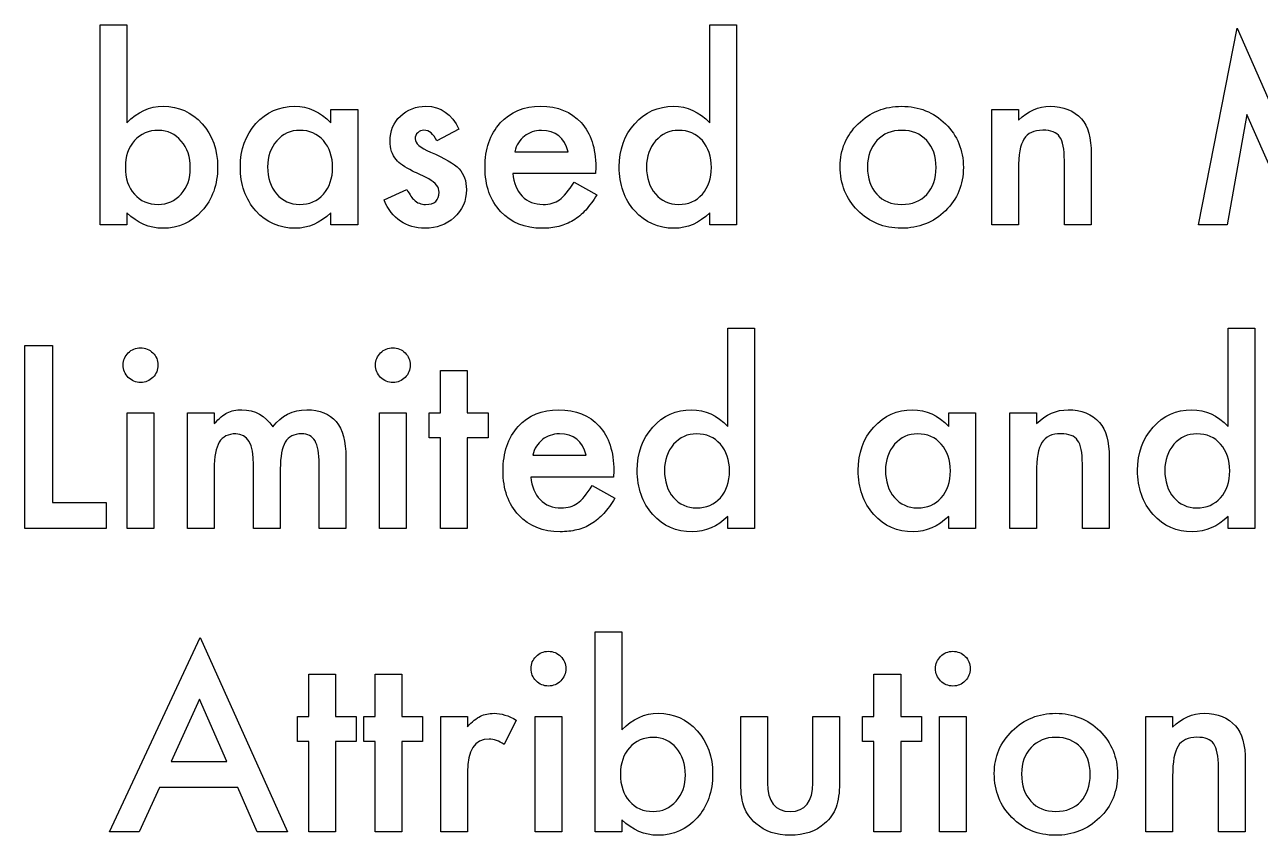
# Model space of a CAD drawing. Extents: x 38 to 923, y 6 to 515.
# Drawn here: x 606.4 to 687.8, y 461.2 to 514.6 of the extents above; entities that cross this region are included whole.
import ezdxf

# ---------------------------------------------------------------- set-up
doc = ezdxf.new("R2010")
doc.units = 0
doc.layers.add('MeArm1.0', color=7, linetype='CONTINUOUS')

msp = doc.modelspace()

# ---------------------------------------------------------------- linework, layer by layer
at = {"layer": 'MeArm1.0', "color": 7}
for points in [[(613.1134, 502.24329), (613.1134, 501.44641), (611.35559, 501.44641), (611.35559, 514.64172), (613.1134, 514.64172)], [(613.1134, 514.64172), (613.1134, 508.17297)], [(651.52747, 514.64172), (653.29309, 514.64172), (653.29309, 501.44641), (651.52747, 501.44641), (651.52747, 502.24329)], [(651.52747, 508.17297), (651.52747, 514.64172)], [(683.7384, 501.44641), (686.27747, 514.41516), (690.41809, 505.04016), (694.70715, 514.41516), (696.9884, 501.44641), (695.12122, 501.44641), (693.95715, 508.72766), (690.38684, 500.89172), (686.91809, 508.73547), (685.62122, 501.44641), (683.7384, 501.44641)], [(626.55872, 509.05579), (628.32434, 509.05579), (628.32434, 501.44641), (626.55872, 501.44641), (626.55872, 502.24329)], [(626.55872, 508.17297), (626.55872, 509.05579)], [(670.10559, 509.05579), (671.87122, 509.05579), (671.87122, 508.35266)], [(671.87122, 505.11829), (671.87122, 501.44641), (670.10559, 501.44641), (670.10559, 509.05579)], [(634.99622, 507.75891), (633.54309, 506.98547)], [(638.6679, 506.27454), (642.19915, 506.27454)], [(676.66028, 506.11047), (676.66028, 501.44641), (674.89465, 501.44641), (674.89465, 505.69641)], [(644.01184, 505.2511), (644.00384, 504.83704)], [(644.00403, 504.83704), (638.5509, 504.83704)], [(642.58997, 504.26672), (644.07434, 503.4386)], [(630.05872, 503.09485), (631.55872, 503.79016)], [(652.71497, 494.64172), (654.48059, 494.64172), (654.48059, 481.44641), (652.71497, 481.44641), (652.71497, 482.24329)], [(652.71497, 488.17297), (652.71497, 494.64172)], [(685.68372, 494.64172), (687.44934, 494.64172), (687.44934, 481.44641), (685.68372, 481.44641), (685.68372, 482.24329)], [(685.68372, 488.17297), (685.68372, 494.64172)], [(608.19934, 493.50891), (608.19934, 483.15735), (611.74622, 483.15735), (611.74622, 481.44641), (606.37903, 481.44641), (606.37903, 493.50891), (608.19934, 493.50891)], [(635.54309, 487.41516), (635.54309, 481.44641), (633.78528, 481.44641), (633.78528, 487.41516), (633.03528, 487.41516), (633.03528, 489.05579), (633.78528, 489.05579), (633.78528, 491.84485), (635.54309, 491.84485), (635.54309, 489.05579), (636.91028, 489.05579), (636.91028, 487.41516), (635.54309, 487.41516)], [(614.89465, 489.05579), (614.89465, 481.44641), (613.13684, 481.44641), (613.13684, 489.05579), (614.89465, 489.05579)], [(617.10559, 489.05579), (618.8634, 489.05579), (618.8634, 488.35266)], [(618.8634, 485.3761), (618.8634, 481.44641), (617.10559, 481.44641), (617.10559, 489.05579)], [(631.51965, 489.05579), (631.51965, 481.44641), (629.76184, 481.44641), (629.76184, 489.05579), (631.51965, 489.05579)], [(667.27747, 489.05579), (669.04309, 489.05579), (669.04309, 481.44641), (667.27747, 481.44641), (667.27747, 482.24329)], [(667.27747, 488.17297), (667.27747, 489.05579)], [(671.29309, 489.05579), (673.05872, 489.05579), (673.05872, 488.35266)], [(673.05872, 485.11829), (673.05872, 481.44641), (671.29309, 481.44641), (671.29309, 489.05579)], [(627.54309, 486.14954), (627.54309, 481.44641), (625.77747, 481.44641), (625.77747, 485.67297)], [(639.8554, 486.27454), (643.38665, 486.27454)], [(623.22278, 485.3761), (623.22278, 481.44641), (621.45715, 481.44641), (621.45715, 485.64954)], [(677.84778, 486.11047), (677.84778, 481.44641), (676.08215, 481.44641), (676.08215, 485.69641)], [(645.19153, 484.83704), (639.7384, 484.83704)], [(645.19934, 485.2511), (645.19134, 484.83704)], [(643.77747, 484.26672), (645.26184, 483.4386)], [(620.43372, 464.3761), (615.26965, 464.3761), (613.9259, 461.44641), (611.96497, 461.44641), (617.93372, 474.26672), (623.69153, 461.44641), (621.69934, 461.44641), (620.43372, 464.3761)], [(645.7384, 462.24329), (645.7384, 461.44641), (643.98059, 461.44641), (643.98059, 474.64172), (645.7384, 474.64172)], [(645.7384, 474.64172), (645.7384, 468.17297)], [(626.85559, 467.41516), (626.85559, 461.44641), (625.09778, 461.44641), (625.09778, 467.41516), (624.34778, 467.41516), (624.34778, 469.05579), (625.09778, 469.05579), (625.09778, 471.84485), (626.85559, 471.84485), (626.85559, 469.05579), (628.22278, 469.05579), (628.22278, 467.41516), (626.85559, 467.41516)], [(631.23059, 467.41516), (631.23059, 461.44641), (629.47278, 461.44641), (629.47278, 467.41516), (628.72278, 467.41516), (628.72278, 469.05579), (629.47278, 469.05579), (629.47278, 471.84485), (631.23059, 471.84485), (631.23059, 469.05579), (632.59778, 469.05579), (632.59778, 467.41516), (631.23059, 467.41516)], [(664.10559, 467.41516), (664.10559, 461.44641), (662.34778, 461.44641), (662.34778, 467.41516), (661.59778, 467.41516), (661.59778, 469.05579), (662.34778, 469.05579), (662.34778, 471.84485), (664.10559, 471.84485), (664.10559, 469.05579), (665.47278, 469.05579), (665.47278, 467.41516), (664.10559, 467.41516)], [(619.69153, 466.08704), (617.90247, 470.1886), (616.02747, 466.08704), (619.69153, 466.08704)], [(633.79309, 469.05579), (635.5509, 469.05579), (635.5509, 468.3761)], [(635.5509, 465.39172), (635.5509, 461.44641), (633.79309, 461.44641), (633.79309, 469.05579)], [(641.76965, 469.05579), (641.76965, 461.44641), (640.01184, 461.44641), (640.01184, 469.05579), (641.76965, 469.05579)], [(653.57434, 464.64954), (653.57434, 469.05579), (655.33215, 469.05579)], [(655.33215, 469.05579), (655.33215, 464.6886)], [(658.31653, 464.6886), (658.31653, 469.05579), (660.07434, 469.05579), (660.07434, 464.64954)], [(668.4259, 469.05579), (668.4259, 461.44641), (666.66809, 461.44641), (666.66809, 469.05579), (668.4259, 469.05579)], [(680.26184, 469.05579), (682.02747, 469.05579), (682.02747, 468.35266)], [(682.02747, 465.11829), (682.02747, 461.44641), (680.26184, 461.44641), (680.26184, 469.05579)], [(638.76965, 468.8136), (637.96497, 467.20422)], [(686.81653, 466.11047), (686.81653, 461.44641), (685.0509, 461.44641), (685.0509, 465.69641)]]:
    msp.add_lwpolyline(points, dxfattribs=at)
for points in [[(613.1134, 508.17297), (613.81652, 508.90213), (614.6134, 509.26672), (615.50403, 509.26672)], [(615.50403, 509.26672), (616.53006, 509.26672), (617.38423, 508.8839), (618.06653, 508.11829)], [(621.6134, 508.1261), (622.29569, 508.88651), (623.14986, 509.26672), (624.1759, 509.26672)], [(624.1759, 509.26672), (625.06131, 509.26672), (625.85558, 508.90213), (626.55872, 508.17297)], [(631.13684, 508.61829), (631.60038, 509.05057), (632.16288, 509.26672), (632.82434, 509.26672)], [(632.82434, 509.26672), (633.79829, 509.26672), (634.52225, 508.76411), (634.99622, 507.75891)], [(637.71497, 508.16516), (638.38684, 508.89953), (639.27746, 509.26672), (640.38684, 509.26672)], [(640.38684, 509.26672), (641.50663, 509.26672), (642.39204, 508.90995), (643.04309, 508.19641)], [(646.58215, 508.11829), (647.25923, 508.8839), (648.1108, 509.26672), (649.13684, 509.26672)], [(649.13684, 509.26672), (650.02746, 509.26672), (650.82433, 508.90213), (651.52747, 508.17297)], [(661.3009, 508.11047), (662.08736, 508.8813), (663.04569, 509.26672), (664.1759, 509.26672)], [(664.1759, 509.26672), (665.31131, 509.26672), (666.27485, 508.8787), (667.06653, 508.10266)], [(671.87122, 508.35266), (672.4858, 508.96203), (673.1785, 509.26672), (673.94934, 509.26672)], [(673.94934, 509.26672), (674.83475, 509.26672), (675.52486, 508.98807), (676.01965, 508.43079)], [(618.06653, 508.11829), (618.74881, 507.35786), (619.08996, 506.40995), (619.08997, 505.27454)], [(620.58997, 505.27454), (620.58997, 506.41516), (620.93111, 507.36568), (621.6134, 508.1261)], [(630.45715, 506.97766), (630.45715, 507.63911), (630.68371, 508.18599), (631.13684, 508.61829)], [(636.71497, 505.24329), (636.71497, 506.44641), (637.0483, 507.42036), (637.71497, 508.16516)], [(643.04309, 508.19641), (643.68892, 507.48807), (644.01183, 506.5063), (644.01184, 505.2511)], [(645.55872, 505.27454), (645.55872, 506.40995), (645.89986, 507.35786), (646.58215, 508.11829)], [(660.12122, 505.30579), (660.12122, 506.40474), (660.51444, 507.33963), (661.3009, 508.11047)], [(667.06653, 508.10266), (667.84777, 507.32661), (668.23839, 506.37349), (668.2384, 505.24329)], [(676.01965, 508.43079), (676.44673, 507.95682), (676.66027, 507.18338), (676.66028, 506.11047)], [(615.19153, 507.68079), (614.54569, 507.68078), (614.01965, 507.45422), (613.6134, 507.0011)], [(616.69934, 506.97766), (616.29829, 507.44641), (615.79569, 507.68078), (615.19153, 507.68079)], [(624.50403, 507.68079), (623.89986, 507.68078), (623.39465, 507.45161), (622.9884, 506.99329)], [(626.06653, 507.0011), (625.66548, 507.45422), (625.14465, 507.68078), (624.50403, 507.68079)], [(632.27747, 507.52454), (632.16288, 507.42036), (632.10559, 507.28495), (632.10559, 507.11829)], [(632.69153, 507.6886), (632.53007, 507.68859), (632.39205, 507.6339), (632.27747, 507.52454)], [(633.54309, 506.98547), (633.31392, 507.45422), (633.03007, 507.68859), (632.69153, 507.6886)], [(639.30853, 507.29797), (639.15748, 507.17818), (639.02727, 507.03234), (638.9179, 506.86047)], [(639.82415, 507.57922), (639.63665, 507.51672), (639.46477, 507.42297), (639.30853, 507.29797)], [(640.42571, 507.68079), (640.21217, 507.68078), (640.01165, 507.64689), (639.82415, 507.57922)], [(642.19915, 506.27454), (641.95435, 507.21203), (641.36321, 507.68078), (640.42571, 507.68079)], [(649.47278, 507.68079), (648.86861, 507.68078), (648.3634, 507.45161), (647.95715, 506.99329)], [(651.03528, 507.0011), (650.63423, 507.45422), (650.1134, 507.68078), (649.47278, 507.68079)], [(664.1759, 507.68084), (663.50402, 507.68083), (662.95975, 507.45687), (662.54309, 507.00896)], [(665.82434, 507.00896), (665.40767, 507.45687), (664.85819, 507.68083), (664.1759, 507.68084)], [(673.47278, 507.6886), (672.88944, 507.68859), (672.47538, 507.49588), (672.23059, 507.11047)], [(674.58215, 507.2511), (674.37902, 507.54276), (674.00923, 507.68859), (673.47278, 507.6886)], [(613.6134, 507.0011), (613.21236, 506.55318), (613.01184, 505.96984), (613.01184, 505.2511)], [(617.29309, 505.19641), (617.29308, 505.92557), (617.09517, 506.51932), (616.69934, 506.97766)], [(622.9884, 506.99329), (622.58736, 506.52974), (622.38684, 505.95682), (622.38684, 505.27454)], [(626.66809, 505.23547), (626.66808, 505.94901), (626.46756, 506.53755), (626.06653, 507.0011)], [(630.85559, 505.7511), (630.58996, 506.0688), (630.45715, 506.47766), (630.45715, 506.97766)], [(632.10559, 507.11829), (632.10559, 506.82661), (632.44413, 506.53755), (633.12122, 506.2511)], [(638.9179, 506.86047), (638.80852, 506.68859), (638.72519, 506.49328), (638.6679, 506.27454)], [(647.95715, 506.99329), (647.55611, 506.52974), (647.35559, 505.95682), (647.35559, 505.27454)], [(651.63684, 505.23547), (651.63683, 505.94901), (651.43631, 506.53755), (651.03528, 507.0011)], [(662.54309, 507.00896), (662.12642, 506.56104), (661.91809, 505.98291), (661.91809, 505.27459)], [(666.44153, 505.23552), (666.44152, 505.9751), (666.23579, 506.56625), (665.82434, 507.00896)], [(672.23059, 507.11047), (671.991, 506.73026), (671.87121, 506.0662), (671.87122, 505.11829)], [(674.89465, 505.69641), (674.89465, 506.44641), (674.79048, 506.96463), (674.58215, 507.2511)], [(631.93372, 505.0011), (631.4233, 505.25109), (631.06392, 505.50109), (630.85559, 505.7511)], [(633.12122, 506.2511), (634.0535, 505.85005), (634.68111, 505.48026), (635.00403, 505.14172)], [(613.01184, 505.2511), (613.01184, 504.51151), (613.20975, 503.92037), (613.60559, 503.47766)], [(616.68372, 503.47766), (617.08996, 503.93599), (617.29308, 504.50891), (617.29309, 505.19641)], [(619.08997, 505.27454), (619.08996, 504.10266), (618.74621, 503.13391), (618.05872, 502.36829)], [(621.6134, 502.36829), (620.93111, 503.14433), (620.58997, 504.11308), (620.58997, 505.27454)], [(622.38684, 505.27454), (622.38684, 504.54537), (622.58215, 503.95162), (622.97278, 503.49329)], [(626.06653, 503.46985), (626.46756, 503.93339), (626.66808, 504.52193), (626.66809, 505.23547)], [(632.47278, 504.74329), (632.29569, 504.82659), (632.116, 504.91255), (631.93372, 505.0011)], [(635.00403, 505.14172), (635.32694, 504.80318), (635.4884, 504.34745), (635.4884, 503.77454)], [(637.74622, 502.32141), (637.05871, 503.05578), (636.71497, 504.02974), (636.71497, 505.24329)], [(646.58215, 502.36829), (645.89986, 503.14433), (645.55872, 504.11308), (645.55872, 505.27454)], [(647.35559, 505.27454), (647.35559, 504.54537), (647.5509, 503.95162), (647.94153, 503.49329)], [(651.03528, 503.46985), (651.43631, 503.93339), (651.63683, 504.52193), (651.63684, 505.23547)], [(661.27747, 502.39954), (660.50663, 503.17037), (660.12122, 504.13912), (660.12122, 505.30579)], [(661.91809, 505.27459), (661.91809, 504.51417), (662.12121, 503.9126), (662.52747, 503.4699)], [(665.82434, 503.46209), (666.23579, 503.90479), (666.44152, 504.49594), (666.44153, 505.23552)], [(668.2384, 505.24329), (668.23839, 504.10266), (667.84517, 503.14693), (667.05872, 502.3761)], [(633.00403, 504.48547), (632.82694, 504.57397), (632.64986, 504.65995), (632.47278, 504.74329)], [(633.69153, 503.61047), (633.69152, 503.92297), (633.46236, 504.21464), (633.00403, 504.48547)], [(638.5509, 504.83704), (638.5978, 504.21203), (638.8009, 503.71464), (639.16028, 503.34485)], [(641.62903, 503.11047), (641.91027, 503.31881), (642.23058, 503.70422), (642.58997, 504.26672)], [(613.60559, 503.47766), (614.00142, 503.02453), (614.52225, 502.79797), (615.16809, 502.79797)], [(615.16809, 502.79797), (615.77746, 502.79797), (616.28267, 503.02453), (616.68372, 503.47766)], [(622.97278, 503.49329), (623.37382, 503.02974), (623.87902, 502.79797), (624.4884, 502.79797)], [(624.4884, 502.79797), (625.13944, 502.79797), (625.66548, 503.02193), (626.06653, 503.46985)], [(631.55872, 503.79016), (631.76705, 503.42558), (631.9259, 503.19381), (632.03528, 503.09485)], [(632.8009, 502.79797), (633.39465, 502.79797), (633.69152, 503.06881), (633.69153, 503.61047)], [(635.4884, 503.77454), (635.4884, 503.04016), (635.21756, 502.42558), (634.6759, 501.93079)], [(639.16028, 503.34485), (639.51965, 502.98026), (639.98059, 502.79797), (640.54309, 502.79797)], [(644.07434, 503.4386), (643.84517, 503.04797), (643.60298, 502.71203), (643.34778, 502.43079)], [(647.94153, 503.49329), (648.34257, 503.02974), (648.84777, 502.79797), (649.45715, 502.79797)], [(649.45715, 502.79797), (650.10819, 502.79797), (650.63423, 503.02193), (651.03528, 503.46985)], [(662.52747, 503.4699), (662.94413, 503.02198), (663.49361, 502.79802), (664.1759, 502.79802)], [(664.1759, 502.79802), (664.8634, 502.79802), (665.41288, 503.01938), (665.82434, 503.46209)], [(632.76965, 501.22766), (631.49361, 501.22766), (630.58996, 501.85006), (630.05872, 503.09485)], [(632.03528, 503.09485), (632.24882, 502.89693), (632.50403, 502.79797), (632.8009, 502.79797)], [(640.54309, 502.79797), (640.98059, 502.79797), (641.34256, 502.90214), (641.62903, 503.11047)], [(643.34778, 502.43079), (643.09256, 502.15474), (642.81913, 501.92558), (642.52747, 501.74329)], [(664.14465, 501.22766), (663.00402, 501.22766), (662.0483, 501.61829), (661.27747, 502.39954)], [(615.47278, 501.22766), (614.59257, 501.22766), (613.80611, 501.5662), (613.1134, 502.24329)], [(618.05872, 502.36829), (617.37642, 501.60787), (616.51444, 501.22766), (615.47278, 501.22766)], [(624.22278, 501.22766), (623.17069, 501.22766), (622.3009, 501.60787), (621.6134, 502.36829)], [(626.55872, 502.24329), (625.83475, 501.5662), (625.05611, 501.22766), (624.22278, 501.22766)], [(634.6759, 501.93079), (634.14986, 501.46204), (633.51444, 501.22766), (632.76965, 501.22766)], [(640.48059, 501.22766), (639.34517, 501.22766), (638.43371, 501.59224), (637.74622, 502.32141)], [(642.52747, 501.74329), (642.23579, 501.5662), (641.92069, 501.43599), (641.58215, 501.35266)], [(649.1759, 501.22766), (648.13423, 501.22766), (647.26965, 501.60787), (646.58215, 502.36829)], [(651.52747, 502.24329), (650.83475, 501.5662), (650.0509, 501.22766), (649.1759, 501.22766)], [(667.05872, 502.3761), (666.26704, 501.61047), (665.29569, 501.22766), (664.14465, 501.22766)], [(641.58215, 501.35266), (641.24361, 501.26936), (640.87642, 501.22766), (640.48059, 501.22766)], [(612.87122, 492.21985), (612.87121, 492.52713), (612.98319, 492.79275), (613.20715, 493.01672)], [(613.20715, 493.01672), (613.43111, 493.24067), (613.69934, 493.35265), (614.01184, 493.35266)], [(614.01184, 493.35266), (614.32955, 493.35265), (614.60038, 493.24067), (614.82434, 493.01672)], [(614.82434, 493.01672), (615.0483, 492.79796), (615.16028, 492.52973), (615.16028, 492.21204)], [(629.49622, 492.21985), (629.49621, 492.52713), (629.60819, 492.79275), (629.83215, 493.01672)], [(629.83215, 493.01672), (630.05611, 493.24067), (630.32434, 493.35265), (630.63684, 493.35266)], [(630.63684, 493.35266), (630.95455, 493.35265), (631.22538, 493.24067), (631.44934, 493.01672)], [(631.44934, 493.01672), (631.6733, 492.79796), (631.78528, 492.52973), (631.78528, 492.21204)], [(613.20715, 491.39954), (612.98319, 491.62348), (612.87121, 491.89692), (612.87122, 492.21985)], [(615.16028, 492.21204), (615.16028, 491.89432), (615.0483, 491.62348), (614.82434, 491.39954)], [(629.83215, 491.39954), (629.60819, 491.62348), (629.49621, 491.89692), (629.49622, 492.21985)], [(631.78528, 492.21204), (631.78528, 491.89432), (631.6733, 491.62348), (631.44934, 491.39954)], [(614.01965, 491.0636), (613.70194, 491.06359), (613.43111, 491.17557), (613.20715, 491.39954)], [(614.82434, 491.39954), (614.60559, 491.17557), (614.33736, 491.06359), (614.01965, 491.0636)], [(630.64465, 491.0636), (630.32694, 491.06359), (630.05611, 491.17557), (629.83215, 491.39954)], [(631.44934, 491.39954), (631.23059, 491.17557), (630.96236, 491.06359), (630.64465, 491.0636)], [(618.8634, 488.35266), (619.20194, 488.70682), (619.491, 488.9464), (619.73059, 489.07141)], [(619.73059, 489.07141), (619.9858, 489.20161), (620.30611, 489.26672), (620.69153, 489.26672)], [(620.69153, 489.26672), (621.5509, 489.26672), (622.23058, 488.89172), (622.73059, 488.14172)], [(622.73059, 488.14172), (623.28267, 488.89172), (624.03006, 489.26672), (624.97278, 489.26672)], [(624.97278, 489.26672), (626.68631, 489.26672), (627.54308, 488.22765), (627.54309, 486.14954)], [(638.90247, 488.16516), (639.57434, 488.89953), (640.46496, 489.26672), (641.57434, 489.26672)], [(641.57434, 489.26672), (642.69413, 489.26672), (643.57954, 488.90995), (644.23059, 488.19641)], [(647.76965, 488.11829), (648.44673, 488.8839), (649.2983, 489.26672), (650.32434, 489.26672)], [(650.32434, 489.26672), (651.21496, 489.26672), (652.01183, 488.90213), (652.71497, 488.17297)], [(662.33215, 488.1261), (663.01444, 488.88651), (663.86861, 489.26672), (664.89465, 489.26672)], [(664.89465, 489.26672), (665.78006, 489.26672), (666.57433, 488.90213), (667.27747, 488.17297)], [(673.05872, 488.35266), (673.6733, 488.96203), (674.366, 489.26672), (675.13684, 489.26672)], [(675.13684, 489.26672), (676.02225, 489.26672), (676.71236, 488.98807), (677.20715, 488.43079)], [(680.7384, 488.11829), (681.41548, 488.8839), (682.26705, 489.26672), (683.29309, 489.26672)], [(683.29309, 489.26672), (684.18371, 489.26672), (684.98058, 488.90213), (685.68372, 488.17297)], [(637.90247, 485.24329), (637.90247, 486.44641), (638.2358, 487.42036), (638.90247, 488.16516)], [(644.23059, 488.19641), (644.87642, 487.48807), (645.19933, 486.5063), (645.19934, 485.2511)], [(646.74622, 485.27454), (646.74622, 486.40995), (647.08736, 487.35786), (647.76965, 488.11829)], [(661.30872, 485.27454), (661.30872, 486.41516), (661.64986, 487.36568), (662.33215, 488.1261)], [(677.20715, 488.43079), (677.63423, 487.95682), (677.84777, 487.18338), (677.84778, 486.11047)], [(679.71497, 485.27454), (679.71497, 486.40995), (680.05611, 487.35786), (680.7384, 488.11829)], [(619.19934, 487.1261), (618.97538, 486.7563), (618.8634, 486.17297), (618.8634, 485.3761)], [(620.28528, 487.68079), (619.79048, 487.68078), (619.4285, 487.49588), (619.19934, 487.1261)], [(621.45715, 485.64954), (621.45715, 487.0037), (621.06652, 487.68078), (620.28528, 487.68079)], [(623.5509, 487.13391), (623.33215, 486.76932), (623.22277, 486.18339), (623.22278, 485.3761)], [(624.6134, 487.68079), (624.12902, 487.68078), (623.77485, 487.49849), (623.5509, 487.13391)], [(625.51184, 487.21985), (625.32954, 487.52713), (625.03006, 487.68078), (624.6134, 487.68079)], [(625.77747, 485.67297), (625.77746, 486.40214), (625.68887, 486.91776), (625.51184, 487.21985)], [(640.49603, 487.29797), (640.34498, 487.17818), (640.21477, 487.03234), (640.1054, 486.86047)], [(641.01165, 487.57922), (640.82415, 487.51672), (640.65227, 487.42297), (640.49603, 487.29797)], [(641.61321, 487.68079), (641.39967, 487.68078), (641.19915, 487.64689), (641.01165, 487.57922)], [(643.38665, 486.27454), (643.14185, 487.21203), (642.55071, 487.68078), (641.61321, 487.68079)], [(649.14465, 486.99329), (648.74361, 486.52974), (648.54309, 485.95682), (648.54309, 485.27454)], [(650.66028, 487.68079), (650.05611, 487.68078), (649.5509, 487.45161), (649.14465, 486.99329)], [(652.22278, 487.0011), (651.82173, 487.45422), (651.3009, 487.68078), (650.66028, 487.68079)], [(652.82434, 485.23547), (652.82433, 485.94901), (652.62381, 486.53755), (652.22278, 487.0011)], [(663.70715, 486.99329), (663.30611, 486.52974), (663.10559, 485.95682), (663.10559, 485.27454)], [(665.22278, 487.68079), (664.61861, 487.68078), (664.1134, 487.45161), (663.70715, 486.99329)], [(666.78528, 487.0011), (666.38423, 487.45422), (665.8634, 487.68078), (665.22278, 487.68079)], [(667.38684, 485.23547), (667.38683, 485.94901), (667.18631, 486.53755), (666.78528, 487.0011)], [(673.41809, 487.11047), (673.1785, 486.73026), (673.05871, 486.0662), (673.05872, 485.11829)], [(674.66028, 487.6886), (674.07694, 487.68859), (673.66288, 487.49588), (673.41809, 487.11047)], [(675.76965, 487.2511), (675.56652, 487.54276), (675.19673, 487.68859), (674.66028, 487.6886)], [(676.08215, 485.69641), (676.08215, 486.44641), (675.97798, 486.96463), (675.76965, 487.2511)], [(682.1134, 486.99329), (681.71236, 486.52974), (681.51184, 485.95682), (681.51184, 485.27454)], [(683.62903, 487.68079), (683.02486, 487.68078), (682.51965, 487.45161), (682.1134, 486.99329)], [(685.19153, 487.0011), (684.79048, 487.45422), (684.26965, 487.68078), (683.62903, 487.68079)], [(685.79309, 485.23547), (685.79308, 485.94901), (685.59256, 486.53755), (685.19153, 487.0011)], [(640.1054, 486.86047), (639.99602, 486.68859), (639.91269, 486.49328), (639.8554, 486.27454)], [(638.93372, 482.32141), (638.24621, 483.05578), (637.90247, 484.02974), (637.90247, 485.24329)], [(639.7384, 484.83704), (639.7853, 484.21203), (639.9884, 483.71464), (640.34778, 483.34485)], [(647.76965, 482.36829), (647.08736, 483.14433), (646.74622, 484.11308), (646.74622, 485.27454)], [(648.54309, 485.27454), (648.54309, 484.54537), (648.7384, 483.95162), (649.12903, 483.49329)], [(652.22278, 483.46985), (652.62381, 483.93339), (652.82433, 484.52193), (652.82434, 485.23547)], [(662.33215, 482.36829), (661.64986, 483.14433), (661.30872, 484.11308), (661.30872, 485.27454)], [(663.10559, 485.27454), (663.10559, 484.54537), (663.3009, 483.95162), (663.69153, 483.49329)], [(666.78528, 483.46985), (667.18631, 483.93339), (667.38683, 484.52193), (667.38684, 485.23547)], [(680.7384, 482.36829), (680.05611, 483.14433), (679.71497, 484.11308), (679.71497, 485.27454)], [(681.51184, 485.27454), (681.51184, 484.54537), (681.70715, 483.95162), (682.09778, 483.49329)], [(685.19153, 483.46985), (685.59256, 483.93339), (685.79308, 484.52193), (685.79309, 485.23547)], [(642.81653, 483.11047), (643.09777, 483.31881), (643.41808, 483.70422), (643.77747, 484.26672)], [(640.34778, 483.34485), (640.70715, 482.98026), (641.16809, 482.79797), (641.73059, 482.79797)], [(641.73059, 482.79797), (642.16809, 482.79797), (642.53006, 482.90214), (642.81653, 483.11047)], [(645.26184, 483.4386), (645.03267, 483.04797), (644.79048, 482.71203), (644.53528, 482.43079)], [(649.12903, 483.49329), (649.53007, 483.02974), (650.03527, 482.79797), (650.64465, 482.79797)], [(650.64465, 482.79797), (651.29569, 482.79797), (651.82173, 483.02193), (652.22278, 483.46985)], [(663.69153, 483.49329), (664.09257, 483.02974), (664.59777, 482.79797), (665.20715, 482.79797)], [(665.20715, 482.79797), (665.85819, 482.79797), (666.38423, 483.02193), (666.78528, 483.46985)], [(682.09778, 483.49329), (682.49882, 483.02974), (683.00402, 482.79797), (683.6134, 482.79797)], [(683.6134, 482.79797), (684.26444, 482.79797), (684.79048, 483.02193), (685.19153, 483.46985)], [(641.66809, 481.22766), (640.53267, 481.22766), (639.62121, 481.59224), (638.93372, 482.32141)], [(644.53528, 482.43079), (644.28006, 482.15474), (644.00663, 481.92558), (643.71497, 481.74329)], [(650.3634, 481.22766), (649.32173, 481.22766), (648.45715, 481.60787), (647.76965, 482.36829)], [(652.71497, 482.24329), (652.02225, 481.5662), (651.2384, 481.22766), (650.3634, 481.22766)], [(664.94153, 481.22766), (663.88944, 481.22766), (663.01965, 481.60787), (662.33215, 482.36829)], [(667.27747, 482.24329), (666.5535, 481.5662), (665.77486, 481.22766), (664.94153, 481.22766)], [(683.33215, 481.22766), (682.29048, 481.22766), (681.4259, 481.60787), (680.7384, 482.36829)], [(685.68372, 482.24329), (684.991, 481.5662), (684.20715, 481.22766), (683.33215, 481.22766)], [(642.76965, 481.35266), (642.43111, 481.26936), (642.06392, 481.22766), (641.66809, 481.22766)], [(643.71497, 481.74329), (643.42329, 481.5662), (643.10819, 481.43599), (642.76965, 481.35266)], [(640.08215, 473.01672), (640.30611, 473.24067), (640.57434, 473.35265), (640.88684, 473.35266)], [(640.88684, 473.35266), (641.20455, 473.35265), (641.47538, 473.24067), (641.69934, 473.01672)], [(666.7384, 473.01672), (666.96236, 473.24067), (667.23059, 473.35265), (667.54309, 473.35266)], [(667.54309, 473.35266), (667.8608, 473.35265), (668.13163, 473.24067), (668.35559, 473.01672)], [(639.74622, 472.21985), (639.74621, 472.52713), (639.85819, 472.79275), (640.08215, 473.01672)], [(641.69934, 473.01672), (641.9233, 472.79796), (642.03528, 472.52973), (642.03528, 472.21204)], [(666.40247, 472.21985), (666.40246, 472.52713), (666.51444, 472.79275), (666.7384, 473.01672)], [(668.35559, 473.01672), (668.57955, 472.79796), (668.69153, 472.52973), (668.69153, 472.21204)], [(640.08215, 471.39954), (639.85819, 471.62348), (639.74621, 471.89692), (639.74622, 472.21985)], [(642.03528, 472.21204), (642.03528, 471.89432), (641.9233, 471.62348), (641.69934, 471.39954)], [(666.7384, 471.39954), (666.51444, 471.62348), (666.40246, 471.89692), (666.40247, 472.21985)], [(668.69153, 472.21204), (668.69153, 471.89432), (668.57955, 471.62348), (668.35559, 471.39954)], [(640.89465, 471.0636), (640.57694, 471.06359), (640.30611, 471.17557), (640.08215, 471.39954)], [(641.69934, 471.39954), (641.48059, 471.17557), (641.21236, 471.06359), (640.89465, 471.0636)], [(667.5509, 471.0636), (667.23319, 471.06359), (666.96236, 471.17557), (666.7384, 471.39954)], [(668.35559, 471.39954), (668.13684, 471.17557), (667.86861, 471.06359), (667.5509, 471.0636)], [(635.5509, 468.3761), (635.87382, 468.71463), (636.16027, 468.9464), (636.41028, 469.07141)], [(636.41028, 469.07141), (636.66548, 469.20161), (636.96757, 469.26672), (637.31653, 469.26672)], [(637.31653, 469.26672), (637.78006, 469.26672), (638.26444, 469.11567), (638.76965, 468.8136)], [(645.7384, 468.17297), (646.44152, 468.90213), (647.2384, 469.26672), (648.12903, 469.26672)], [(648.12903, 469.26672), (649.15506, 469.26672), (650.00923, 468.8839), (650.69153, 468.11829)], [(671.45715, 468.11047), (672.24361, 468.8813), (673.20194, 469.26672), (674.33215, 469.26672)], [(674.33215, 469.26672), (675.46756, 469.26672), (676.4311, 468.8787), (677.22278, 468.10266)], [(682.02747, 468.35266), (682.64205, 468.96203), (683.33475, 469.26672), (684.10559, 469.26672)], [(684.10559, 469.26672), (684.991, 469.26672), (685.68111, 468.98807), (686.1759, 468.43079)], [(686.1759, 468.43079), (686.60298, 467.95682), (686.81652, 467.18338), (686.81653, 466.11047)], [(636.9884, 467.5636), (636.03007, 467.56359), (635.5509, 466.83963), (635.5509, 465.39172)], [(637.96497, 467.20422), (637.63163, 467.4438), (637.30611, 467.56359), (636.9884, 467.5636)], [(647.81653, 467.68079), (647.17069, 467.68078), (646.64465, 467.45422), (646.2384, 467.0011)], [(649.32434, 466.97766), (648.92329, 467.44641), (648.42069, 467.68078), (647.81653, 467.68079)], [(650.69153, 468.11829), (651.37381, 467.35786), (651.71496, 466.40995), (651.71497, 465.27454)], [(670.27747, 465.30579), (670.27747, 466.40474), (670.67069, 467.33963), (671.45715, 468.11047)], [(674.33215, 467.68084), (673.66027, 467.68083), (673.116, 467.45687), (672.69934, 467.00896)], [(675.98059, 467.00896), (675.56392, 467.45687), (675.01444, 467.68083), (674.33215, 467.68084)], [(677.22278, 468.10266), (678.00402, 467.32661), (678.39464, 466.37349), (678.39465, 465.24329)], [(683.62903, 467.6886), (683.04569, 467.68859), (682.63163, 467.49588), (682.38684, 467.11047)], [(684.7384, 467.2511), (684.53527, 467.54276), (684.16548, 467.68859), (683.62903, 467.6886)], [(646.2384, 467.0011), (645.83736, 466.55318), (645.63684, 465.96984), (645.63684, 465.2511)], [(649.91809, 465.19641), (649.91808, 465.92557), (649.72017, 466.51932), (649.32434, 466.97766)], [(672.69934, 467.00896), (672.28267, 466.56104), (672.07434, 465.98291), (672.07434, 465.27459)], [(676.59778, 465.23552), (676.59777, 465.9751), (676.39204, 466.56625), (675.98059, 467.00896)], [(682.38684, 467.11047), (682.14725, 466.73026), (682.02746, 466.0662), (682.02747, 465.11829)], [(685.0509, 465.69641), (685.0509, 466.44641), (684.94673, 466.96463), (684.7384, 467.2511)], [(645.63684, 465.2511), (645.63684, 464.51151), (645.83475, 463.92037), (646.23059, 463.47766)], [(649.30872, 463.47766), (649.71496, 463.93599), (649.91808, 464.50891), (649.91809, 465.19641)], [(651.71497, 465.27454), (651.71496, 464.10266), (651.37121, 463.13391), (650.68372, 462.36829)], [(671.43372, 462.39954), (670.66288, 463.17037), (670.27747, 464.13912), (670.27747, 465.30579)], [(672.07434, 465.27459), (672.07434, 464.51417), (672.27746, 463.9126), (672.68372, 463.4699)], [(675.98059, 463.46209), (676.39204, 463.90479), (676.59777, 464.49594), (676.59778, 465.23552)], [(678.39465, 465.24329), (678.39464, 464.10266), (678.00142, 463.14693), (677.21497, 462.3761)], [(653.79309, 463.07141), (653.64726, 463.42558), (653.57434, 463.95162), (653.57434, 464.64954)], [(655.33215, 464.6886), (655.33215, 463.42818), (655.82955, 462.79797), (656.82434, 462.79797)], [(656.82434, 462.79797), (657.81913, 462.79797), (658.31652, 463.42818), (658.31653, 464.6886)], [(660.07434, 464.64954), (660.07433, 464.04016), (659.99884, 463.51412), (659.84778, 463.07141)], [(646.23059, 463.47766), (646.62642, 463.02453), (647.14725, 462.79797), (647.79309, 462.79797)], [(647.79309, 462.79797), (648.40246, 462.79797), (648.90767, 463.02453), (649.30872, 463.47766)], [(672.68372, 463.4699), (673.10038, 463.02198), (673.64986, 462.79802), (674.33215, 462.79802)], [(674.33215, 462.79802), (675.01965, 462.79802), (675.56913, 463.01938), (675.98059, 463.46209)], [(654.56653, 462.0011), (654.20194, 462.31881), (653.94413, 462.67558), (653.79309, 463.07141)], [(659.84778, 463.07141), (659.70194, 462.67558), (659.44933, 462.31881), (659.08997, 462.0011)], [(648.09778, 461.22766), (647.21757, 461.22766), (646.43111, 461.5662), (645.7384, 462.24329)], [(650.68372, 462.36829), (650.00142, 461.60787), (649.13944, 461.22766), (648.09778, 461.22766)], [(656.82434, 461.22766), (655.91288, 461.22766), (655.16028, 461.48547), (654.56653, 462.0011)], [(659.08997, 462.0011), (658.49621, 461.48547), (657.741, 461.22766), (656.82434, 461.22766)], [(674.3009, 461.22766), (673.16027, 461.22766), (672.20455, 461.61829), (671.43372, 462.39954)], [(677.21497, 462.3761), (676.42329, 461.61047), (675.45194, 461.22766), (674.3009, 461.22766)]]:
    msp.add_open_spline(points, degree=3, dxfattribs=at)

doc.saveas('drawing.dxf')
